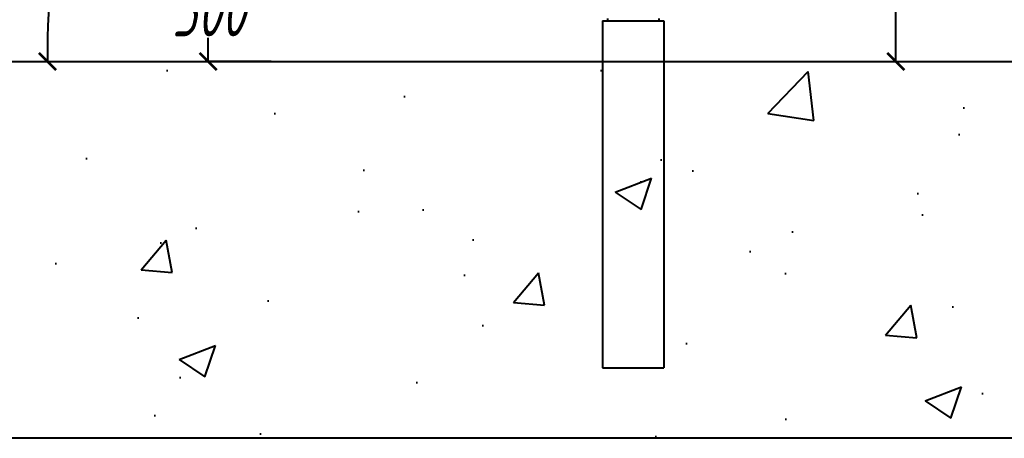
# Model space of a CAD drawing. Header units: millimetres. Extents: x -962 to 79815, y -55582 to 115780.
# Drawn here: x 7905 to 18903, y 14472 to 19154 of the extents above; entities that cross this region are included whole.
import ezdxf

# ---------------------------------------------------------------- set-up
doc = ezdxf.new("R2010")
doc.units = ezdxf.units.MM
doc.layers.add('01-Dimension', color=4, linetype='Continuous')
doc.styles.add('GreenexSolar', font='gbeitc.shx', dxfattribs={"width": 0.8, "height": 576.977143})
doc.dimstyles.new('GreenexSolar', dxfattribs={"dimtxt": 3, "dimasz": 1, "dimexe": 0.18, "dimexo": 0.0625, "dimgap": 0.09, "dimtad": 1, "dimtih": 1, "dimtoh": 1, "dimdec": 0, "dimzin": 0, "dimdsep": 46, "dimtxsty": 'GreenexSolar', "dimblk": 'ARCHTICK', "dimcen": 0.09, "dimclrd": 4, "dimclre": 4, "dimclrt": 3, "dimadec": 0, "dimazin": 0, "dimtfac": 1, "dimtdec": 4, "dimtofl": 0, "dimtmove": 0, "dimatfit": 3, "dimfxl": 1, "dimtolj": 1, "dimtzin": 0, "dimarcsym": 0})

# ---------------------------------------------------------------- blocks, each defined once
blk = doc.blocks.new('*U170')
for p, q in [((-150, -1854.2), (150, -1854.2)), ((-150, -1854.2), (-150, -3554.2)), ((-125, -1844.2), (-125, -1854.2)), ((125, -1844.2), (125, -1854.2)), ((150, -1854.2), (150, -3554.2)), ((-150, -3554.2), (150, -3554.2))]:
    blk.add_line(p, q)
blk = doc.blocks.new('_ArchTick')
at = {"color": 0, "linetype": 'ByBlock', "const_width": 0.15}
blk.add_lwpolyline([(-0.5, -0.5), (0.5, 0.5)], dxfattribs=at)
blk = doc.blocks.new('*D281')
at = {"layer": '01-Dimension', "color": 4, "lineweight": -2, "transparency": 16777216}
for p, q in [((14763, 23375.3), (16058.5, 23375.3)), ((16043.3, 23375.3), (16043.3, 22482.2)), ((16043.3, 21321.1), (16043.3, 22214.2)), ((14763, 21321.1), (16058.5, 21321.1))]:
    blk.add_line(p, q, dxfattribs=at)
at = {"layer": 'Defpoints', "color": 0, "transparency": 16777216}
for p in [(14757.8, 23375.3), (16043.3, 23375.3), (14757.8, 21321.1)]:
    blk.add_point(p, dxfattribs=at)
at = {"layer": '01-Dimension', "color": 4, "lineweight": -2, "transparency": 16777216, "xscale": 84.25863755328861, "yscale": 84.25863755328861, "zscale": 84.25863755328861}
for p, rotation in [((16043.3, 23375.3), 90), ((16043.3, 21321.1), 270)]:
    blk.add_blockref('_ArchTick', p, dxfattribs=dict(at, rotation=rotation))
at = {"layer": '01-Dimension', "color": 3, "transparency": 16777216, "insert": (16043.3, 22348.2), "char_height": 252.78, "attachment_point": 5, "style": 'GreenexSolar'}
blk.add_mtext('\\A1;2054', dxfattribs=at)
blk = doc.blocks.new('*D282')
at = {"layer": '01-Dimension', "color": 4, "lineweight": -2, "transparency": 16777216}
for p, q in [((12986.1, 21821.1), (12663.3, 21821.1)), ((12678.5, 21821.1), (12678.5, 21705.1)), ((12678.5, 21321.1), (12678.5, 21437.1)), ((12986.1, 21321.1), (12663.3, 21321.1))]:
    blk.add_line(p, q, dxfattribs=at)
at = {"layer": 'Defpoints', "color": 0, "transparency": 16777216}
for p in [(12678.5, 21821.1), (12991.4, 21821.1), (12991.4, 21321.1)]:
    blk.add_point(p, dxfattribs=at)
at = {"layer": '01-Dimension', "color": 4, "lineweight": -2, "transparency": 16777216, "xscale": 84.25863755328861, "yscale": 84.25863755328861, "zscale": 84.25863755328861}
for p, rotation in [((12678.5, 21821.1), 90), ((12678.5, 21321.1), 270)]:
    blk.add_blockref('_ArchTick', p, dxfattribs=dict(at, rotation=rotation))
at = {"layer": '01-Dimension', "color": 3, "transparency": 16777216, "insert": (12678.5, 21571.1), "char_height": 252.78, "attachment_point": 5, "style": 'GreenexSolar'}
blk.add_mtext('\\A1;500', dxfattribs=at)
blk = doc.blocks.new('*D283')
at = {"layer": '01-Dimension', "color": 4, "lineweight": -2, "transparency": 16777216}
for start, end in [(24.1284, 45), (0, 20.8905)]:
    blk.add_arc((12491.4, 21321.1), 5133, start, end, dxfattribs=at)
at = {"layer": 'Defpoints', "color": 0, "transparency": 16777216}
for p in [(16121, 24950.7), (17449.5, 22649.6), (12491.4, 21321.1), (12491.4, 21321.1), (17624.4, 21321.1)]:
    blk.add_point(p, dxfattribs=at)
at = {"layer": '01-Dimension', "color": 4, "lineweight": -2, "transparency": 16777216, "xscale": 84.25863755328861, "yscale": 84.25863755328861, "zscale": 84.25863755328861}
for p, rotation in [((16121, 24950.7), 135), ((17624.4, 21321.1), 270)]:
    blk.add_blockref('_ArchTick', p, dxfattribs=dict(at, rotation=rotation))
at = {"layer": '01-Dimension', "color": 3, "transparency": 16777216, "insert": (17233.6, 23285.4), "char_height": 252.78, "attachment_point": 5, "style": 'GreenexSolar'}
blk.add_mtext('\\A1;45°', dxfattribs=at)
blk = doc.blocks.new('*D284')
at = {"layer": '01-Dimension', "color": 4, "lineweight": -2, "transparency": 16777216}
for start, end in [(135, 155.8716), (159.1095, 180)]:
    blk.add_arc((17024.1, 21321.1), 5133, start, end, dxfattribs=at)
at = {"layer": 'Defpoints', "color": 0, "transparency": 16777216}
for p in [(13394.6, 24950.7), (12578.8, 23887.6), (11891.2, 21321.1), (17024.1, 21321.1), (17024.1, 21321.1)]:
    blk.add_point(p, dxfattribs=at)
at = {"layer": '01-Dimension', "color": 4, "lineweight": -2, "transparency": 16777216, "xscale": 84.25863755328861, "yscale": 84.25863755328861, "zscale": 84.25863755328861}
for p, rotation in [((13394.6, 24950.7), 44.99999999999992), ((11891.2, 21321.1), 270)]:
    blk.add_blockref('_ArchTick', p, dxfattribs=dict(at, rotation=rotation))
at = {"layer": '01-Dimension', "color": 3, "transparency": 16777216, "insert": (12281.9, 23285.4), "char_height": 252.78, "attachment_point": 5, "style": 'GreenexSolar'}
blk.add_mtext('\\A1;45°', dxfattribs=at)
blk = doc.blocks.new('00-Greenex-侧视总图-Int', base_point=(14757.8, 23375.3))
h = blk.add_hatch()
h.set_pattern_fill('AR-CONC', color=256, scale=10, style=0)
h.paths.add_polyline_path([(10061.8, 21321.1), (19453.8, 21321.1), (19453.8, 19474.9), (10061.8, 19474.9)])
blk.add_lwpolyline([(10061.8, 21321.1), (19453.8, 21321.1), (19453.8, 19474.9), (10061.8, 19474.9)], close=True)
blk.add_blockref('*U170', (14757.8, 23375.3))
at = {"layer": '01-Dimension'}
for base, line1, line2, picture, middle in [((12578.8, 23887.6), ((17024.1, 21321.1), (11891.2, 21321.1)), ((17024.1, 21321.1), (13394.6, 24950.7)), '*D284', (12281.9, 23285.4)), ((17449.5, 22649.6), ((12491.4, 21321.1), (17624.4, 21321.1)), ((12491.4, 21321.1), (16121, 24950.7)), '*D283', (17233.6, 23285.4))]:
    dim = blk.add_angular_dim_2l(base=base, line1=line1, line2=line2, dimstyle='GreenexSolar', override={"dimscale": 84.258638}, dxfattribs=at)
    dim.commit()
    dim.dimension.update_dxf_attribs({"geometry": picture, "text_midpoint": middle})
for p1, p2, distance, picture, middle in [((14757.8, 21321.1), (14757.8, 23375.3), -1285.5, '*D281', (16043.3, 22348.2)), ((12991.4, 21321.1), (12991.4, 21821.1), 312.9, '*D282', (12678.5, 21571.1))]:
    dim = blk.add_aligned_dim(p1=p1, p2=p2, distance=distance, dimstyle='GreenexSolar', override={"dimscale": 84.258638}, dxfattribs=at)
    dim.commit()
    dim.dimension.update_dxf_attribs({"geometry": picture, "text_midpoint": middle})

msp = doc.modelspace()

# ---------------------------------------------------------------- block references
at = {"xscale": 2.282563780645986, "yscale": 2.282563780645986, "zscale": 2.282563780645986}
msp.add_blockref('00-Greenex-侧视总图-Int', (14757.8, 23375.3), dxfattribs=at)

doc.saveas('drawing.dxf')
